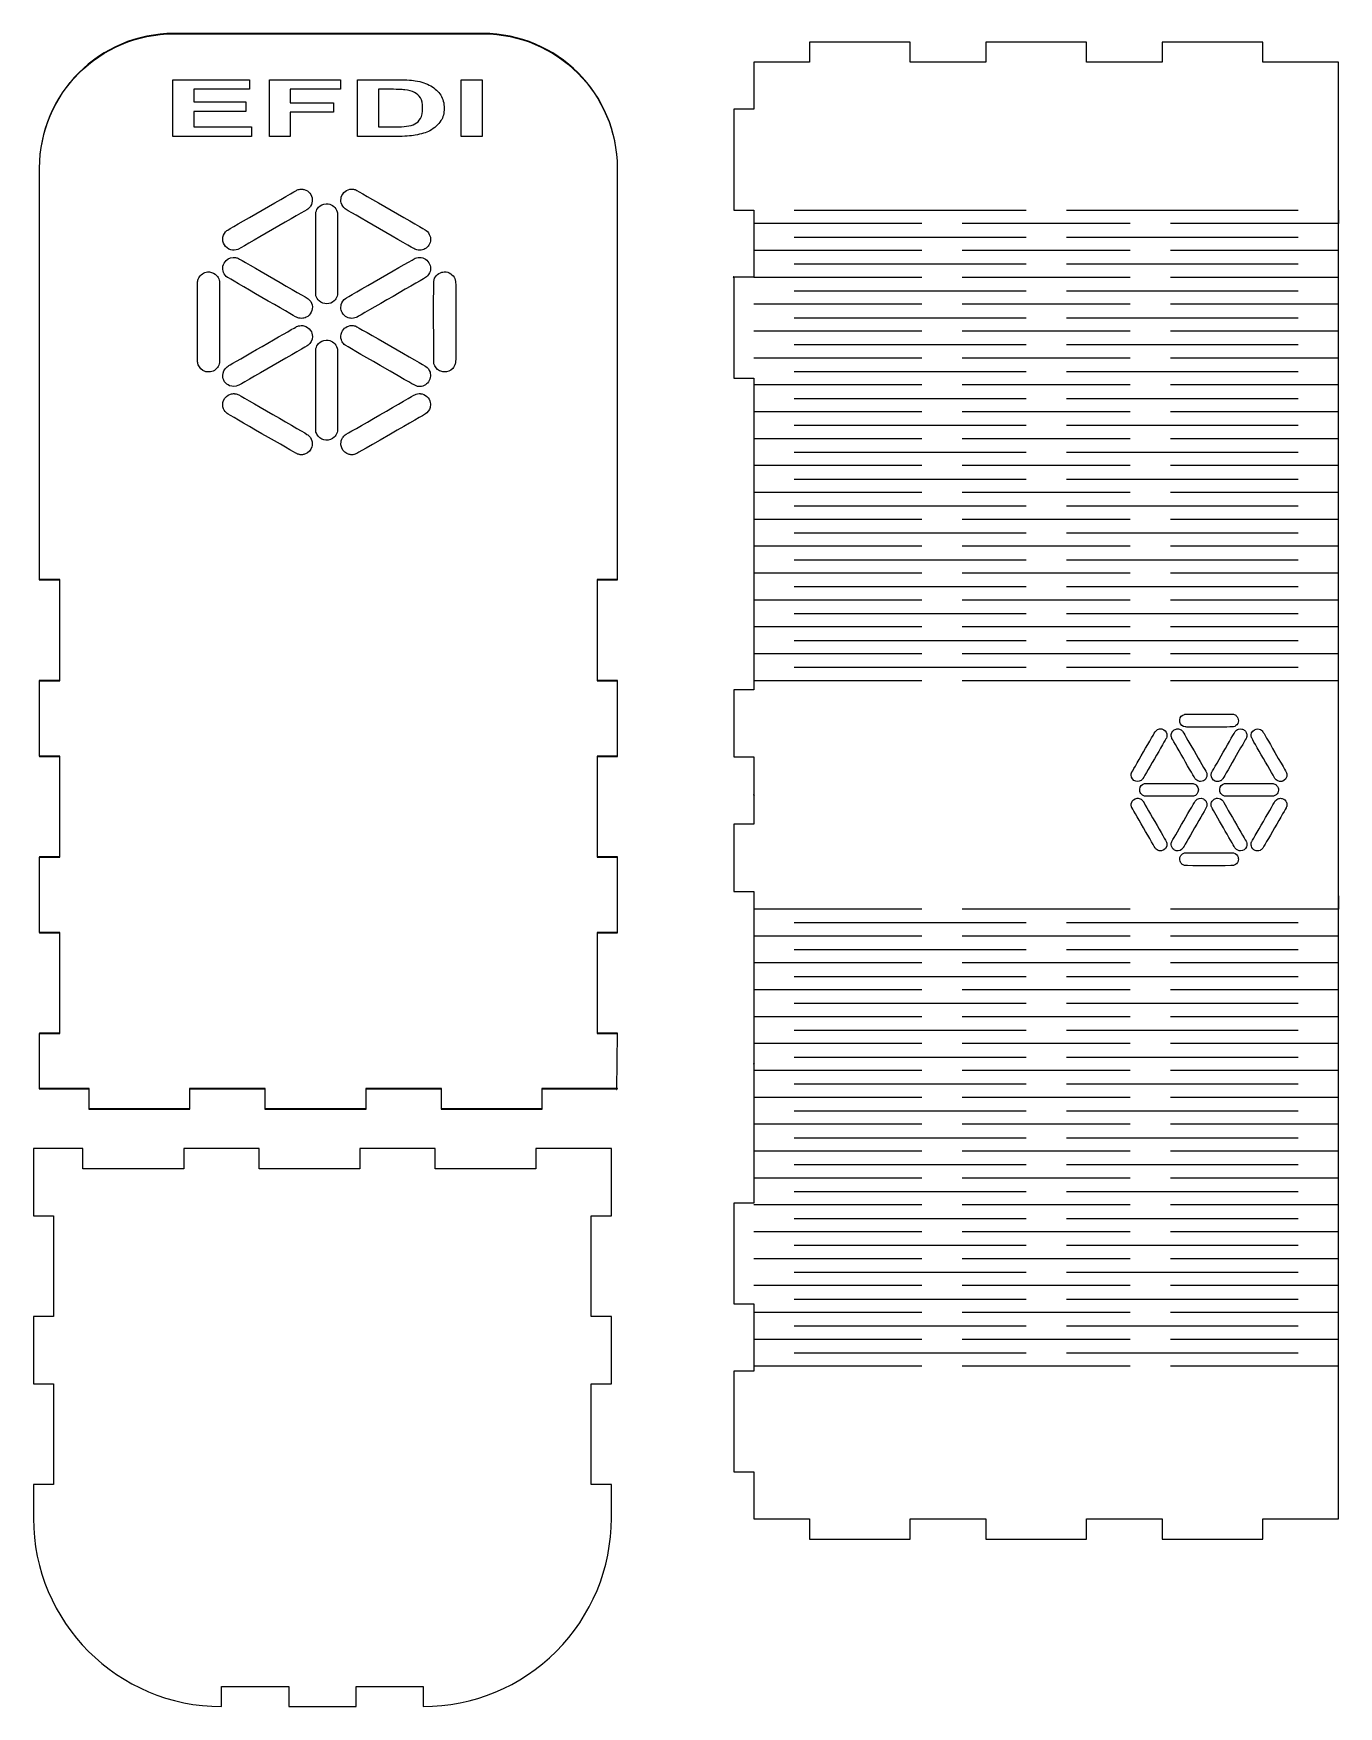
# Model space of a CAD drawing. Extents: x 10 to 204, y 42 to 291.
import ezdxf

# ---------------------------------------------------------------- set-up
doc = ezdxf.new("R2010")
doc.units = 0
doc.layers.add('Capa_1', color=7, linetype='CONTINUOUS')
doc.layers.add('Capa_2', color=7, linetype='CONTINUOUS')

msp = doc.modelspace()

# ---------------------------------------------------------------- linework, layer by layer
at = {"layer": 'Capa_1', "color": 1}
for points in [[(30.459131, 290.953965), (30.459131, 290.903835), (76.459426, 290.903835), (76.459426, 290.953965)], [(76.459416, 290.953449)], [(10.433997, 270.928827), (10.433997, 220.928787), (10.484127, 220.928787), (10.484127, 270.928827)], [(96.434436, 270.928827), (96.434436, 220.928787), (96.484536, 220.928787), (96.484536, 270.928827)], [(113.78337, 254.609454)], [(10.433997, 220.928787), (10.433997, 209.678827), (10.484127, 209.678827), (10.484127, 220.928787)], [(96.434436, 220.928787), (96.434436, 209.678827), (96.484536, 209.678827), (96.484536, 220.928787)], [(10.459319, 209.703627), (10.459319, 209.653527), (13.434331, 209.653527), (13.434331, 194.70353), (10.459319, 194.70353), (10.459319, 194.65343), (13.484457, 194.65343), (13.484457, 209.703667)], [(93.434096, 209.703627), (93.434096, 194.65339), (96.459236, 194.65339), (96.459236, 194.70349), (93.484226, 194.70349), (93.484226, 209.653487), (96.459236, 209.653487), (96.459236, 209.703587)], [(10.433997, 194.67871), (10.433997, 183.42875), (10.484127, 183.42875), (10.484127, 194.67871)], [(96.434436, 194.67871), (96.434436, 183.42875), (96.484536, 183.42875), (96.484536, 194.67871)], [(10.459319, 183.45355), (10.459319, 183.40395), (13.434331, 183.40395), (13.434331, 168.45396), (10.459319, 168.45396), (10.459319, 168.40386), (13.484457, 168.40386), (13.484457, 183.45358)], [(93.434096, 183.42875), (93.434096, 168.42863), (93.484196, 168.42863), (93.484196, 183.42875)], [(93.459416, 183.45355), (93.459416, 183.40395), (96.459236, 183.40395), (96.459236, 183.45355)], [(116.783371, 177.601154)], [(10.433997, 168.42863), (10.433997, 157.17816), (10.484127, 157.17816), (10.484127, 168.42863)], [(93.459416, 168.45395), (93.459416, 168.40385), (96.459236, 168.40385), (96.459236, 168.45395)], [(96.434436, 168.42863), (96.434436, 157.17816), (96.484536, 157.17816), (96.484536, 168.42863)], [(122.783373, 162.667319)], [(197.783268, 162.667319)], [(10.459319, 157.20296), (10.459319, 157.15286), (13.434331, 157.15286), (13.434331, 142.2039), (10.459319, 142.2039), (10.459319, 142.1538), (13.484457, 142.1538), (13.484457, 157.20301)], [(93.434096, 157.20296), (93.434096, 142.15375), (96.459236, 142.15375), (96.459236, 142.20385), (93.484226, 142.20385), (93.484226, 157.15281), (96.459236, 157.15281), (96.459236, 157.20291)], [(10.433997, 142.17855), (10.433997, 133.94908), (10.484127, 133.94908), (10.484127, 142.17855)], [(96.434436, 142.17907), (96.352836, 133.84263), (96.402436, 133.8421), (96.484636, 142.17854)], [(116.783371, 137.609603)], [(10.459319, 133.9744), (10.459319, 133.9243), (17.792721, 133.9243), (17.792721, 130.92448), (32.842964, 130.92448), (32.842964, 133.9243), (44.006624, 133.9243), (44.006624, 130.92448), (59.056866, 130.92448), (59.056866, 133.9243), (70.220526, 133.9243), (70.220526, 130.92448), (85.270256, 130.92448), (85.270256, 133.9243), (96.459236, 133.9243), (96.459236, 133.9744), (85.220646, 133.9744), (85.220646, 130.97407), (70.270656, 130.97407), (70.270656, 133.9744), (59.006746, 133.9744), (59.006746, 130.97407), (44.056752, 130.97407), (44.056752, 133.9744), (32.792839, 133.9744), (32.792839, 130.97407), (17.842847, 130.97407), (17.842847, 133.9744)]]:
    msp.add_lwpolyline(points, close=True, dxfattribs=at)
for points in [[(30.459131, 290.903839), (30.459131, 290.953449)], [(76.459426, 290.953449), (76.459426, 290.903839)], [(140.033338, 289.658764), (125.03336, 289.658764)], [(125.03336, 289.658764), (125.03336, 286.658766)], [(166.283308, 289.658764), (151.283327, 289.658764), (151.283327, 286.658766), (140.033338, 286.658766), (140.033338, 289.658764)], [(166.283308, 286.658766), (166.283308, 289.658764)], [(192.533275, 289.658764), (177.533295, 289.658764)], [(177.533295, 289.658764), (177.533295, 286.658766)], [(192.533275, 286.658766), (192.533275, 289.658764)], [(125.03336, 286.658766), (116.783371, 286.658766)], [(116.783371, 286.658766), (116.783371, 279.667172)], [(177.533295, 286.658766), (166.283308, 286.658766)], [(203.783259, 286.658766), (192.533275, 286.658766)], [(203.783259, 69.972322), (203.783259, 286.658766)], [(116.783371, 279.667172), (113.78337, 279.667172), (113.78337, 264.667191)], [(10.434514, 270.928827), (10.484124, 270.928827)], [(96.434436, 270.928827), (96.484036, 270.928827)], [(113.78337, 264.667191), (116.783371, 264.667191)], [(116.783371, 264.667191), (116.783371, 254.6756)], [(122.783373, 264.667191), (157.283318, 264.667191)], [(163.283312, 264.667191), (197.783268, 264.667191)], [(203.783259, 264.667191), (203.783259, 262.667194), (178.783293, 262.667194)], [(141.783342, 262.667194), (116.783371, 262.667194)], [(172.7833, 262.667194), (147.783331, 262.667194)], [(122.783373, 260.667196), (157.283318, 260.667196)], [(163.283312, 260.667196), (197.783268, 260.667196)], [(141.783342, 258.667199), (116.783371, 258.667199)], [(122.783373, 256.667201), (157.283318, 256.667201)], [(172.7833, 258.667199), (147.783331, 258.667199)], [(163.283312, 256.667201), (197.783268, 256.667201)], [(203.783259, 258.667199), (178.783293, 258.667199)], [(113.78337, 254.6756), (113.78337, 239.675619)], [(116.783371, 254.6756), (113.78337, 254.6756)], [(141.783342, 254.667204), (116.783371, 254.667204)], [(172.7833, 254.667204), (147.783331, 254.667204)], [(203.783259, 254.667204), (178.783293, 254.667204)], [(122.783373, 252.667206), (157.283318, 252.667206)], [(163.283312, 252.667206), (197.783268, 252.667206)], [(141.783342, 250.667209), (116.783371, 250.667209)], [(172.7833, 250.667209), (147.783331, 250.667209)], [(203.783259, 250.667209), (178.783293, 250.667209)], [(141.783342, 246.667214), (116.783371, 246.667214)], [(122.783373, 248.667211), (157.283318, 248.667211)], [(172.7833, 246.667214), (147.783331, 246.667214)], [(163.283312, 248.667211), (197.783268, 248.667211)], [(203.783259, 246.667214), (178.783293, 246.667214)], [(122.783373, 244.667216), (157.283318, 244.667216)], [(163.283312, 244.667216), (197.783268, 244.667216)], [(141.783342, 242.667219), (116.783371, 242.667219)], [(172.7833, 242.667219), (147.783331, 242.667219)], [(203.783259, 242.667219), (178.783293, 242.667219)], [(113.78337, 239.675619), (116.783371, 239.675619)], [(116.783371, 239.675619), (116.783371, 193.315527)], [(122.783373, 240.667221), (157.283318, 240.667221)], [(163.283312, 240.667221), (197.783268, 240.667221)], [(141.783342, 238.667224), (116.783371, 238.667224)], [(122.783373, 236.667226), (157.283318, 236.667226)], [(172.7833, 238.667224), (147.783331, 238.667224)], [(163.283312, 236.667226), (197.783268, 236.667226)], [(203.783259, 238.667224), (178.783293, 238.667224)], [(141.783342, 234.667229), (116.783371, 234.667229)], [(172.7833, 234.667229), (147.783331, 234.667229)], [(203.783259, 234.667229), (178.783293, 234.667229)], [(122.783373, 232.667232), (157.283318, 232.667232)], [(163.283312, 232.667232), (197.783268, 232.667232)], [(141.783342, 230.667234), (116.783371, 230.667234)], [(172.7833, 230.667234), (147.783331, 230.667234)], [(203.783259, 230.667234), (178.783293, 230.667234)], [(141.783342, 226.667238), (116.783371, 226.667238)], [(122.783373, 228.667236), (157.283318, 228.667236)], [(172.7833, 226.667238), (147.783331, 226.667238)], [(163.283312, 228.667236), (197.783268, 228.667236)], [(203.783259, 226.667238), (178.783293, 226.667238)], [(122.783373, 224.667242), (157.283318, 224.667242)], [(163.283312, 224.667242), (197.783268, 224.667242)], [(141.783342, 222.667243), (116.783371, 222.667243)], [(172.7833, 222.667243), (147.783331, 222.667243)], [(203.783259, 222.667243), (178.783293, 222.667243)], [(122.783373, 220.667247), (157.283318, 220.667247)], [(163.283312, 220.667247), (197.783268, 220.667247)], [(141.783342, 218.667248), (116.783371, 218.667248)], [(122.783373, 216.667252), (157.283318, 216.667252)], [(172.7833, 218.667248), (147.783331, 218.667248)], [(163.283312, 216.667252), (197.783268, 216.667252)], [(203.783259, 218.667248), (178.783293, 218.667248)], [(141.783342, 214.667253), (116.783371, 214.667253)], [(172.7833, 214.667253), (147.783331, 214.667253)], [(203.783259, 214.667253), (178.783293, 214.667253)], [(122.783373, 212.667257), (157.283318, 212.667257)], [(163.283312, 212.667257), (197.783268, 212.667257)], [(141.783342, 210.667258), (116.783371, 210.667258)], [(172.7833, 210.667258), (147.783331, 210.667258)], [(203.783259, 210.667258), (178.783293, 210.667258)], [(141.783342, 206.667263), (116.783371, 206.667263)], [(122.783373, 208.667262), (157.283318, 208.667262)], [(172.7833, 206.667263), (147.783331, 206.667263)], [(163.283312, 208.667262), (197.783268, 208.667262)], [(203.783259, 206.667263), (178.783293, 206.667263)], [(122.783373, 204.667267), (157.283318, 204.667267)], [(163.283312, 204.667267), (197.783268, 204.667267)], [(141.783342, 202.667268), (116.783371, 202.667268)], [(172.7833, 202.667268), (147.783331, 202.667268)], [(203.783259, 202.667268), (178.783293, 202.667268)], [(122.783373, 200.667272), (157.283318, 200.667272)], [(163.283312, 200.667272), (197.783268, 200.667272)], [(141.783342, 198.667274), (116.783371, 198.667274)], [(122.783373, 196.667277), (157.283318, 196.667277)], [(172.7833, 198.667274), (147.783331, 198.667274)], [(163.283312, 196.667277), (197.783268, 196.667277)], [(203.783259, 198.667274), (178.783293, 198.667274)], [(141.783342, 194.667279), (116.783371, 194.667279)], [(172.7833, 194.667279), (147.783331, 194.667279)], [(203.783259, 194.667279), (178.783293, 194.667279)], [(116.783371, 193.315527), (113.78337, 193.315527)], [(113.78337, 193.315527), (113.78337, 183.315538)], [(113.78337, 183.315538), (116.783371, 183.315538)], [(116.783371, 183.315538), (116.783371, 173.31555)], [(113.78337, 173.31555), (113.78337, 163.315564)], [(116.783371, 173.31555), (113.78337, 173.31555)], [(113.78337, 163.315564), (116.783371, 163.315564), (116.783371, 116.955471)], [(116.783371, 162.667319), (116.783371, 152.675729)], [(203.783259, 162.667319), (203.783259, 160.667323)], [(141.783342, 160.667323), (116.783371, 160.667323)], [(172.7833, 160.667323), (147.783331, 160.667323)], [(203.783259, 160.667323), (178.783293, 160.667323)], [(122.783373, 158.667325), (157.283318, 158.667325)], [(163.283312, 158.667325), (197.783268, 158.667325)], [(141.783342, 156.667328), (116.783371, 156.667328)], [(122.783373, 154.66733), (157.283318, 154.66733)], [(172.7833, 156.667328), (147.783331, 156.667328)], [(163.283312, 154.66733), (197.783268, 154.66733)], [(203.783259, 156.667328), (178.783293, 156.667328)], [(141.783342, 152.667334), (116.783371, 152.667334)], [(172.7833, 152.667334), (147.783331, 152.667334)], [(203.783259, 152.667334), (178.783293, 152.667334)], [(122.783373, 150.667335), (157.283318, 150.667335)], [(163.283312, 150.667335), (197.783268, 150.667335)], [(141.783342, 148.667339), (116.783371, 148.667339)], [(172.7833, 148.667339), (147.783331, 148.667339)], [(203.783259, 148.667339), (178.783293, 148.667339)], [(141.783342, 144.667341), (116.783371, 144.667341)], [(122.783373, 146.66734), (157.283318, 146.66734)], [(172.7833, 144.667341), (147.783331, 144.667341)], [(163.283312, 146.66734), (197.783268, 146.66734)], [(203.783259, 144.667341), (178.783293, 144.667341)], [(122.783373, 142.667345), (157.283318, 142.667345)], [(163.283312, 142.667345), (197.783268, 142.667345)], [(141.783342, 140.667346), (116.783371, 140.667346)], [(172.7833, 140.667346), (147.783331, 140.667346)], [(203.783259, 140.667346), (178.783293, 140.667346)], [(122.783373, 138.66735), (157.283318, 138.66735)], [(163.283312, 138.66735), (197.783268, 138.66735)], [(141.783342, 136.667351), (116.783371, 136.667351)], [(122.783373, 134.667355), (157.283318, 134.667355)], [(172.7833, 136.667351), (147.783331, 136.667351)], [(163.283312, 134.667355), (197.783268, 134.667355)], [(203.783259, 136.667351), (178.783293, 136.667351)], [(141.783342, 132.667356), (116.783371, 132.667356)], [(172.7833, 132.667356), (147.783331, 132.667356)], [(203.783259, 132.667356), (178.783293, 132.667356)], [(122.783373, 130.66736), (157.283318, 130.66736)], [(163.283312, 130.66736), (197.783268, 130.66736)], [(141.783342, 128.667362), (116.783371, 128.667362)], [(172.7833, 128.667362), (147.783331, 128.667362)], [(203.783259, 128.667362), (178.783293, 128.667362)], [(9.565527, 125.04755), (9.565527, 115.05595), (12.565527, 115.05595), (12.565527, 100.05596), (9.565527, 100.05596), (9.565527, 90.06434), (12.565527, 90.06434), (12.565527, 75.06434), (9.565527, 75.06434), (9.565527, 70.04755)], [(95.565521, 70.04755), (95.565521, 75.06434), (92.565521, 75.06434), (92.565521, 90.06434), (95.565521, 90.06434), (95.565521, 100.05596), (92.565521, 100.05596), (92.565521, 115.05595), (95.565521, 115.05595), (95.565521, 125.04755), (84.351777, 125.04755), (84.351777, 122.04755), (69.351777, 122.04755), (69.351777, 125.04755), (58.138027, 125.04755), (58.138027, 122.04755), (43.138027, 122.04755), (43.138027, 125.04755), (31.924287, 125.04755), (31.924287, 122.04755), (16.924287, 122.04755), (16.924287, 125.04755), (9.565527, 125.04755)], [(141.783342, 124.667367), (116.783371, 124.667367)], [(122.783373, 126.667365), (157.283318, 126.667365)], [(172.7833, 124.667367), (147.783331, 124.667367)], [(163.283312, 126.667365), (197.783268, 126.667365)], [(203.783259, 124.667367), (178.783293, 124.667367)], [(122.783373, 122.66737), (157.283318, 122.66737)], [(163.283312, 122.66737), (197.783268, 122.66737)], [(141.783342, 120.667372), (116.783371, 120.667372)], [(172.7833, 120.667372), (147.783331, 120.667372)], [(203.783259, 120.667372), (178.783293, 120.667372)], [(122.783373, 118.667376), (157.283318, 118.667376)], [(163.283312, 118.667376), (197.783268, 118.667376)], [(116.783371, 116.955471), (113.78337, 116.955471)], [(113.78337, 116.955471), (113.78337, 101.955488)], [(141.783342, 116.667377), (116.783371, 116.667377)], [(122.783373, 114.667381), (157.283318, 114.667381)], [(172.7833, 116.667377), (147.783331, 116.667377)], [(163.283312, 114.667381), (197.783268, 114.667381)], [(203.783259, 116.667377), (178.783293, 116.667377)], [(141.783342, 112.667382), (116.783371, 112.667382)], [(172.7833, 112.667382), (147.783331, 112.667382)], [(203.783259, 112.667382), (178.783293, 112.667382)], [(122.783373, 110.667386), (157.283318, 110.667386)], [(163.283312, 110.667386), (197.783268, 110.667386)], [(141.783342, 108.667387), (116.783371, 108.667387)], [(172.7833, 108.667387), (147.783331, 108.667387)], [(203.783259, 108.667387), (178.783293, 108.667387)], [(141.783342, 104.667392), (116.783371, 104.667392)], [(122.783373, 106.667391), (157.283318, 106.667391)], [(172.7833, 104.667392), (147.783331, 104.667392)], [(163.283312, 106.667391), (197.783268, 106.667391)], [(203.783259, 104.667392), (178.783293, 104.667392)], [(122.783373, 102.667396), (157.283318, 102.667396)], [(163.283312, 102.667396), (197.783268, 102.667396)], [(113.78337, 101.955488), (116.783371, 101.955488), (116.783371, 91.963897)], [(141.783342, 100.667397), (116.783371, 100.667397)], [(172.7833, 100.667397), (147.783331, 100.667397)], [(203.783259, 100.667397), (178.783293, 100.667397)], [(122.783373, 98.667401), (157.283318, 98.667401)], [(163.283312, 98.667401), (197.783268, 98.667401)], [(141.783342, 96.667402), (116.783371, 96.667402)], [(122.783373, 94.667406), (157.283318, 94.667406)], [(172.7833, 96.667402), (147.783331, 96.667402)], [(163.283312, 94.667406), (197.783268, 94.667406)], [(203.783259, 96.667402), (178.783293, 96.667402)], [(141.783342, 92.667407), (116.783371, 92.667407)], [(172.7833, 92.667407), (147.783331, 92.667407)], [(203.783259, 92.667407), (178.783293, 92.667407)], [(116.783371, 91.963897), (113.78337, 91.963897)], [(113.78337, 91.963897), (113.78337, 76.963917), (116.783371, 76.963917)], [(116.783371, 76.963917), (116.783371, 69.972322)], [(116.783371, 69.972322), (125.03336, 69.972322)], [(125.03336, 69.972322), (125.03336, 66.972326), (140.033338, 66.972326)], [(140.033338, 69.972322), (151.283327, 69.972322), (151.283327, 66.972326)], [(140.033338, 66.972326), (140.033338, 69.972322)], [(166.283308, 66.972326), (166.283308, 69.972322)], [(166.283308, 69.972322), (177.533295, 69.972322), (177.533295, 66.972326)], [(192.533275, 69.972322), (203.783259, 69.972322)], [(192.533275, 66.972326), (192.533275, 69.972322)], [(151.283327, 66.972326), (166.283308, 66.972326)], [(177.533295, 66.972326), (192.533275, 66.972326)], [(37.565517, 42.04754), (37.565517, 45.04755), (47.565517, 45.04755), (47.565517, 42.04754), (57.565517, 42.04754), (57.565517, 45.04755), (67.565517, 45.04755), (67.565517, 42.04754)]]:
    msp.add_lwpolyline(points, dxfattribs=at)
for points in [[(30.459131, 290.953449), (19.399927, 290.953448), (10.434514, 281.988037), (10.434514, 270.928827)], [(10.484124, 270.928827), (10.484124, 281.961017), (19.426949, 290.903838), (30.459131, 290.903839)], [(96.484036, 270.928827), (96.484036, 281.988037), (87.518616, 290.953448), (76.459416, 290.953449)], [(76.459426, 290.903839), (87.491606, 290.903838), (96.434436, 281.961017), (96.434436, 270.928827)], [(113.726086, 254.708673), (113.714271, 254.688207), (113.714271, 254.662993), (113.726086, 254.642527)], [(113.78337, 254.741746), (113.759739, 254.741746), (113.737902, 254.729138), (113.726086, 254.708673)], [(113.726086, 254.642527), (113.737902, 254.622062), (113.759739, 254.609454), (113.78337, 254.609454)], [(113.840654, 254.708673), (113.828838, 254.729138), (113.807002, 254.741746), (113.78337, 254.741746)], [(113.78337, 254.609454), (113.807002, 254.609454), (113.828838, 254.622062), (113.840654, 254.642527)], [(113.840654, 254.642527), (113.85247, 254.662993), (113.85247, 254.688207), (113.840654, 254.708673)], [(116.726087, 177.700373), (116.714271, 177.679907), (116.714271, 177.654692), (116.726087, 177.634227)], [(116.783371, 177.733445), (116.759739, 177.733445), (116.737903, 177.720838), (116.726087, 177.700373)], [(116.726087, 177.634227), (116.737903, 177.613761), (116.759739, 177.601154), (116.783371, 177.601154)], [(116.840655, 177.700373), (116.828839, 177.720838), (116.807003, 177.733445), (116.783371, 177.733445)], [(116.783371, 177.601154), (116.807003, 177.601154), (116.828839, 177.613761), (116.840655, 177.634227)], [(116.840655, 177.634227), (116.852471, 177.654692), (116.852471, 177.679907), (116.840655, 177.700373)], [(116.726087, 137.708821), (116.714271, 137.688356), (116.714271, 137.663141), (116.726087, 137.642676)], [(116.783371, 137.741894), (116.759739, 137.741894), (116.737903, 137.729287), (116.726087, 137.708821)], [(116.726087, 137.642676), (116.737903, 137.62221), (116.759739, 137.609603), (116.783371, 137.609603)], [(116.840655, 137.708821), (116.828839, 137.729287), (116.807003, 137.741894), (116.783371, 137.741894)], [(116.783371, 137.609603), (116.807003, 137.609603), (116.828839, 137.62221), (116.840655, 137.642676)], [(116.840655, 137.642676), (116.852471, 137.663141), (116.852471, 137.688356), (116.840655, 137.708821)], [(9.565527, 70.04755), (9.565522, 54.583577), (22.101544, 42.047546), (37.565517, 42.04754)], [(87.364513, 50.248552), (92.615533, 55.499573), (95.565524, 62.621486), (95.565521, 70.04755)], [(67.565517, 42.04754), (74.991581, 42.047539), (82.113493, 44.997531), (87.364513, 50.248552)]]:
    msp.add_open_spline(points, degree=3, dxfattribs=at)
at = {"layer": 'Capa_2', "color": 7}
for points in [[(30.329201, 275.63779), (30.329201, 284.078878), (41.737441, 284.078878), (41.737441, 282.650917), (33.435781, 282.650917), (33.435781, 280.779603), (41.160211, 280.779603), (41.160211, 279.357395), (33.435781, 279.357395), (33.435781, 277.059998), (42.031311, 277.059998), (42.031311, 275.63779)], [(44.686591, 275.63779), (44.686591, 284.078878), (55.234231, 284.078878), (55.234231, 282.650917), (47.793161, 282.650917), (47.793161, 280.652924), (54.216201, 280.652924), (54.216201, 279.224963), (47.793161, 279.224963), (47.793161, 275.63779)], [(73.222931, 275.63779), (73.222931, 284.078878), (76.329501, 284.078878), (76.329501, 275.63779)], [(49.657421, 267.785084)], [(39.645981, 257.614132)], [(35.785791, 255.475839)], [(172.91808, 176.34576)], [(178.88788, 170.4696)], [(180.14293, 168.2039)]]:
    msp.add_lwpolyline(points, close=True, dxfattribs=at)
for points in [[(57.784551, 284.078878), (63.462431, 284.078878)], [(63.630361, 275.63779), (57.784551, 275.63779), (57.784551, 284.078878)], [(60.891111, 282.650917), (60.891111, 277.059998), (63.210551, 277.059998)], [(62.286981, 282.650905), (60.891111, 282.650917)], [(57.164941, 267.790778), (57.165881, 267.790158)], [(53.412981, 265.611955), (53.412761, 265.611275)], [(54.772241, 264.422832), (54.816341, 264.270347), (54.816341, 258.16178), (54.816341, 252.053196), (54.760341, 251.886741)], [(51.610571, 251.939831), (51.566471, 252.092315), (51.566471, 258.171527)], [(67.248611, 257.622546), (67.248961, 257.622581)], [(70.976421, 255.469075), (70.977541, 255.469125)], [(49.784681, 247.472221), (49.784681, 247.473066)], [(57.297071, 247.469497), (57.296931, 247.469666)], [(53.412871, 245.32787), (53.412761, 245.327344)], [(54.772241, 244.138884), (54.816341, 243.986399), (54.816341, 237.877815), (54.816341, 231.769231), (54.760341, 231.602776)], [(39.505931, 237.364987), (39.505811, 237.365211)], [(51.611361, 231.653104), (51.566361, 231.808315), (51.566361, 237.887527)], [(67.151201, 237.366029), (67.151061, 237.365228)], [(180.14691, 188.859), (180.14688, 188.85949)], [(178.88293, 186.6708), (178.88291, 186.67102)], [(190.77238, 186.61362), (190.77285, 186.61356)], [(172.91475, 180.75256), (172.9151, 180.75281)], [(174.89154, 179.34788), (174.98104, 179.37378), (178.56643, 179.37378), (182.15183, 179.37378), (182.24953, 179.34088)], [(184.84221, 180.82979), (184.84211, 180.82973)], [(186.79709, 179.34788), (186.88659, 179.37378), (190.47199, 179.37378), (194.05739, 179.37378), (194.15509, 179.34088)], [(174.1936, 178.55003), (174.19399, 178.54994)], [(182.21837, 177.49214), (182.12887, 177.46624), (178.56071, 177.46624)], [(186.09923, 178.54999), (186.09953, 178.54994)], [(194.12555, 177.4926), (194.03445, 177.4662), (190.46629, 177.4662)], [(184.84061, 176.42046), (184.84011, 176.42046)], [(190.77299, 170.38741), (190.77286, 170.38733)]]:
    msp.add_lwpolyline(points, dxfattribs=at)
for points in [[(63.462431, 284.078878), (64.742844, 284.078878), (65.718894, 284.025137), (66.390581, 283.917656)], [(66.390581, 283.917656), (67.293168, 283.771789), (68.066311, 283.512684), (68.710011, 283.140341)], [(64.837301, 282.570305), (64.403501, 282.624038), (63.553394, 282.650905), (62.286981, 282.650905)], [(66.275141, 282.173005), (65.897308, 282.368772), (65.418028, 282.501206), (64.837301, 282.570305)], [(67.156731, 281.355382), (66.946824, 281.704697), (66.652961, 281.977238), (66.275141, 282.173005)], [(67.471581, 279.852573), (67.471581, 280.505132), (67.366631, 281.006068), (67.156731, 281.355382)], [(68.710011, 283.140341), (69.353718, 282.767997), (69.843494, 282.311203), (70.179341, 281.769958)], [(70.179341, 281.769958), (70.515188, 281.232554), (70.683111, 280.568476), (70.683111, 279.777725)], [(67.156731, 278.303693), (67.366631, 278.683716), (67.471581, 279.200009), (67.471581, 279.852573)], [(70.683111, 279.777725), (70.683111, 279.08294), (70.525681, 278.484118), (70.210821, 277.981258)], [(63.210551, 277.059998), (64.078144, 277.059998), (64.704354, 277.086865), (65.089181, 277.140598)], [(65.089181, 277.140598), (65.592948, 277.209689), (66.009258, 277.326765), (66.338111, 277.491826)], [(66.338111, 277.491826), (66.673951, 277.656885), (66.946824, 277.927507), (67.156731, 278.303693)], [(68.563081, 276.489966), (68.024334, 276.202069), (67.296671, 275.977508), (66.380091, 275.816285)], [(70.210821, 277.981258), (69.826001, 277.367085), (69.276754, 276.869987), (68.563081, 276.489966)], [(66.380091, 275.816285), (65.694404, 275.697288), (64.777828, 275.63779), (63.630361, 275.63779)], [(38.360451, 261.622646), (38.537691, 261.755878), (48.655121, 267.59965), (48.832141, 267.670934)], [(48.832141, 267.670934), (48.911141, 267.702794), (49.034611, 267.742834), (49.106241, 267.760044)], [(49.106241, 267.760044), (49.252591, 267.795144), (49.582811, 267.809964), (49.657421, 267.785084)], [(49.657421, 267.785058), (49.684321, 267.776558), (49.776851, 267.750128), (49.862991, 267.727468)], [(49.862991, 267.727468), (50.536271, 267.550416), (51.029321, 266.94443), (51.062511, 266.253189)], [(55.362201, 265.759034), (55.307901, 265.966277), (55.312301, 266.373164), (55.370201, 266.580015)], [(55.370201, 266.580015), (55.573271, 267.292297), (56.190091, 267.768474), (56.949571, 267.799278)], [(56.949571, 267.799278), (57.057241, 267.804378), (57.154171, 267.799534), (57.164941, 267.790778)], [(57.165881, 267.790158), (57.176081, 267.779938), (57.240381, 267.762388), (57.307631, 267.749098)], [(57.307631, 267.749098), (57.374731, 267.735468), (57.489311, 267.701048), (57.562171, 267.671238)], [(57.562171, 267.671238), (57.722491, 267.605988), (67.871491, 261.744613), (68.017861, 261.632797)], [(50.381831, 264.81503), (50.172101, 264.673279), (40.080791, 258.857448), (39.965921, 258.812128)], [(50.818771, 265.281735), (50.717571, 265.119368), (50.520191, 264.908531), (50.381831, 264.81503)], [(51.062511, 266.253189), (51.080011, 265.888095), (51.001311, 265.574812), (50.818771, 265.281735)], [(51.566471, 258.171527), (51.566471, 263.917198), (51.568471, 264.257587), (51.601071, 264.37564)], [(51.601071, 264.37564), (51.686271, 264.683829), (51.796011, 264.882587), (52.003851, 265.104737)], [(52.003851, 265.104737), (52.303441, 265.424972), (52.668241, 265.592518), (53.123091, 265.618755)], [(53.123091, 265.618755), (53.214591, 265.623855), (53.345071, 265.620455), (53.412981, 265.611955)], [(53.412761, 265.611275), (54.063351, 265.520805), (54.586591, 265.063387), (54.772241, 264.422832)], [(55.943601, 264.865611), (55.678941, 265.065919), (55.453011, 265.41309), (55.362201, 265.759034)], [(66.313221, 258.860205), (66.012541, 259.011327), (56.073171, 264.767543), (55.943601, 264.865611)], [(37.770311, 260.667871), (37.846511, 261.037292), (38.075911, 261.408605), (38.360451, 261.622646)], [(68.017861, 261.632797), (68.270761, 261.439559), (68.466211, 261.159754), (68.575221, 260.834868)], [(38.928991, 258.759138), (38.099301, 258.994186), (37.596281, 259.822833), (37.770311, 260.667871)], [(68.582721, 259.855917), (68.398881, 259.296205), (68.004881, 258.917072), (67.438131, 258.754569)], [(68.575221, 260.834868), (68.635021, 260.656521), (68.637621, 260.635974), (68.637621, 260.335604)], [(68.637621, 260.335604), (68.637501, 260.045713), (68.634621, 260.009935), (68.582721, 259.855917)], [(37.771081, 256.342359), (37.837881, 256.665643), (37.997221, 256.947578), (38.247901, 257.185641)], [(38.247901, 257.185641), (38.626821, 257.545488), (39.146511, 257.704754), (39.645981, 257.614132)], [(39.965921, 258.812128), (39.654431, 258.689289), (39.248991, 258.668503), (38.928991, 258.759138)], [(39.645981, 257.614081), (39.814301, 257.583581), (39.962821, 257.536391), (40.087361, 257.474033)], [(40.087361, 257.474033), (40.361031, 257.337053), (50.335621, 251.571857), (50.453381, 251.482649)], [(56.000591, 251.533163), (56.153591, 251.637773), (66.257321, 257.458629), (66.371251, 257.507885)], [(67.014121, 258.711639), (66.706781, 258.711639), (66.537281, 258.747589), (66.313221, 258.860205)], [(66.371251, 257.507885), (66.611781, 257.611813), (66.995141, 257.662073), (67.248611, 257.622546)], [(67.438131, 258.754569), (67.315801, 258.719469), (67.237781, 258.711639), (67.014121, 258.711639)], [(67.248961, 257.622581), (67.902601, 257.521038), (68.430191, 257.04883), (68.604381, 256.409519)], [(68.604381, 256.409519), (68.658081, 256.212772), (68.652781, 255.764211), (68.594181, 255.562046)], [(33.991751, 242.030245), (33.968951, 242.043875), (33.969451, 253.985566), (33.992231, 254.044208)], [(33.992231, 254.044208), (34.002431, 254.068908), (34.024931, 254.15887), (34.043531, 254.243886)], [(34.043531, 254.243886), (34.086831, 254.441963), (34.235341, 254.737051), (34.371861, 254.896401)], [(34.371861, 254.896401), (34.563801, 255.120426), (34.830041, 255.303987), (35.090731, 255.392019)], [(35.090731, 255.392019), (35.304371, 255.464089), (35.596861, 255.499525), (35.785791, 255.475839)], [(35.785851, 255.475925), (36.206721, 255.423445), (36.542311, 255.256415), (36.816971, 254.962827)], [(36.816971, 254.962827), (37.024811, 254.740676), (37.134601, 254.541918), (37.219751, 254.233712)], [(37.219751, 254.233712), (37.252251, 254.115643), (37.254351, 253.77527), (37.254351, 248.029599)], [(38.435031, 254.660036), (37.905081, 255.015999), (37.637341, 255.694393), (37.771081, 256.342359)], [(48.734551, 248.726256), (48.527971, 248.830184), (38.592331, 254.554371), (38.435031, 254.660036)], [(68.047341, 254.729156), (67.941871, 254.646866), (58.347681, 249.097431), (57.733261, 248.763311)], [(68.594181, 255.562046), (68.499981, 255.234655), (68.294751, 254.922173), (68.047341, 254.729156)], [(69.122781, 247.931922), (69.119781, 251.969748), (69.123621, 253.963395), (69.136381, 254.067561)], [(69.136381, 254.067561), (69.221781, 254.718458), (69.709901, 255.264864), (70.352201, 255.428525)], [(70.352201, 255.428525), (70.533121, 255.474695), (70.807201, 255.492415), (70.976421, 255.469075)], [(70.977541, 255.469125), (71.629201, 255.379335), (72.197891, 254.876854), (72.339681, 254.265672)], [(72.339681, 254.265672), (72.357181, 254.190362), (72.379681, 254.113358), (72.389781, 254.094617)], [(72.389781, 254.094617), (72.413281, 254.050827), (72.414481, 242.031586), (72.390781, 241.984614)], [(50.453381, 251.482649), (51.047651, 251.032436), (51.246511, 250.148554), (50.906311, 249.469563)], [(52.081541, 251.160029), (51.883921, 251.336026), (51.694861, 251.649071), (51.610571, 251.939831)], [(54.760341, 251.886741), (54.658291, 251.584174), (54.528971, 251.374938), (54.322641, 251.178599)], [(55.369481, 250.639655), (55.473241, 250.998257), (55.711501, 251.335666), (56.000591, 251.533163)], [(50.906311, 249.469563), (50.739341, 249.136312), (50.502251, 248.903394), (50.149541, 248.726086)], [(54.322641, 251.178599), (53.701861, 250.587964), (52.732981, 250.579957), (52.081541, 251.160029)], [(55.502731, 249.43949), (55.355181, 249.725565), (55.325061, 249.853277), (55.325181, 250.193275)], [(55.325181, 250.193275), (55.325251, 250.43967), (55.332181, 250.511533), (55.369481, 250.639655)], [(56.225711, 248.735028), (55.893631, 248.896032), (55.671231, 249.112832), (55.502731, 249.43949)], [(37.254351, 248.029599), (37.254351, 242.183851), (37.253351, 241.945498), (37.218251, 241.82317)], [(38.820561, 241.640831), (40.708991, 242.733439), (48.636571, 247.292745), (48.727431, 247.338474)], [(48.727431, 247.338474), (48.953631, 247.452284), (49.093531, 247.484655), (49.393101, 247.492321)], [(49.442051, 248.572068), (49.135201, 248.572068), (48.968681, 248.608358), (48.734551, 248.726256)], [(49.393101, 247.492321), (49.579611, 247.497421), (49.704751, 247.490621), (49.784681, 247.472221)], [(50.149541, 248.726086), (49.915221, 248.608357), (49.748791, 248.572068), (49.442051, 248.572068)], [(49.784681, 247.473066), (50.212631, 247.374586), (50.578851, 247.12276), (50.810811, 246.767429)], [(50.810811, 246.767429), (50.987231, 246.497182), (51.069871, 246.20925), (51.069171, 245.867327)], [(55.392401, 245.366832), (55.275361, 245.714276), (55.292221, 246.150586), (55.436401, 246.496922)], [(55.436401, 246.496922), (55.692991, 247.113897), (56.281661, 247.504206), (56.948271, 247.499317)], [(56.959901, 248.571129), (56.639951, 248.569429), (56.506241, 248.599069), (56.225711, 248.735028)], [(56.948271, 247.499317), (57.068041, 247.498448), (57.224991, 247.485687), (57.297071, 247.469497)], [(57.400431, 248.625479), (57.248971, 248.580159), (57.187211, 248.572489), (56.959901, 248.571129)], [(57.296931, 247.469666), (57.369031, 247.454336), (57.487951, 247.416846), (57.561251, 247.386696)], [(57.733261, 248.763311), (57.647061, 248.716461), (57.497341, 248.654442), (57.400431, 248.625479)], [(57.561251, 247.386696), (57.686471, 247.335246), (67.774241, 241.534456), (67.963591, 241.404989)], [(69.164881, 241.823355), (69.129781, 241.945854), (69.128281, 242.170679), (69.122781, 247.931922)], [(50.440571, 244.574513), (50.297121, 244.464792), (40.193371, 238.642181), (40.005071, 238.560742)], [(51.069171, 245.867327), (51.068171, 245.34646), (50.842131, 244.881731), (50.440571, 244.574513)], [(51.566361, 237.887527), (51.566361, 243.633197), (51.568361, 243.973587), (51.600961, 244.091639)], [(51.600961, 244.091639), (51.686161, 244.399846), (51.795901, 244.598587), (52.003741, 244.820737)], [(52.003741, 244.820737), (52.302301, 245.139881), (52.670461, 245.311346), (53.107151, 245.33467)], [(53.107151, 245.33467), (53.207331, 245.33977), (53.344951, 245.33637), (53.412871, 245.32787)], [(53.412761, 245.327344), (54.063441, 245.236704), (54.586591, 244.779439), (54.772241, 244.138884)], [(55.520701, 245.063345), (55.484601, 245.127915), (55.426801, 245.264523), (55.392401, 245.366832)], [(55.932451, 244.585191), (55.791041, 244.693038), (55.610521, 244.902649), (55.520701, 245.063345)], [(61.179561, 241.539827), (58.358291, 243.165483), (55.997091, 244.535902), (55.932451, 244.585191)], [(34.021951, 241.920695), (34.014951, 241.975215), (34.001151, 242.024452), (33.991751, 242.030245)], [(34.089451, 241.668132), (34.059651, 241.752472), (34.029351, 241.866192), (34.021951, 241.920695)], [(35.130011, 240.663387), (34.638381, 240.828309), (34.255961, 241.197611), (34.089451, 241.668132)], [(37.218251, 241.82317), (37.054351, 241.244648), (36.669831, 240.840112), (36.108951, 240.655887)], [(38.320141, 241.322573), (38.390641, 241.379303), (38.615961, 241.522456), (38.820561, 241.640831)], [(66.504941, 238.515026), (66.338991, 238.573636), (65.528321, 239.034002), (61.179561, 241.539827)], [(70.000291, 240.776561), (69.594801, 240.986002), (69.297941, 241.357979), (69.164881, 241.823355)], [(72.341881, 241.813558), (72.287681, 241.580743), (72.136581, 241.302335), (71.965391, 241.120358)], [(72.390781, 241.984614), (72.382781, 241.965874), (72.359381, 241.888864), (72.341881, 241.813558)], [(35.629261, 240.601027), (35.328891, 240.600925), (35.308361, 240.602727), (35.130011, 240.663387)], [(36.108951, 240.655887), (35.954931, 240.605287), (35.919151, 240.601197), (35.629261, 240.601027)], [(37.734531, 240.060035), (37.734301, 240.538462), (37.966331, 241.038679), (38.320141, 241.322573)], [(38.760531, 238.550522), (38.151231, 238.786115), (37.734861, 239.398729), (37.734531, 240.060035)], [(68.212881, 238.952355), (68.009971, 238.735452), (67.800821, 238.60469), (67.493671, 238.502756)], [(67.963591, 241.404989), (68.247861, 241.210626), (68.467761, 240.906202), (68.580871, 240.550462)], [(68.622271, 239.755872), (68.560271, 239.449745), (68.419191, 239.172887), (68.212881, 238.952355)], [(68.580871, 240.550462), (68.650871, 240.330185), (68.668771, 239.985673), (68.622271, 239.755872)], [(70.685951, 240.595539), (70.414011, 240.609169), (70.233651, 240.656019), (70.000291, 240.776561)], [(71.965391, 241.120358), (71.613341, 240.746132), (71.188221, 240.571755), (70.685951, 240.595539)], [(37.859381, 236.363713), (38.035651, 236.800074), (38.435741, 237.15958), (38.899571, 237.298367)], [(40.005071, 238.560742), (39.626741, 238.397183), (39.168421, 238.393605), (38.760531, 238.550522)], [(38.899571, 237.298367), (39.018151, 237.333807), (39.351551, 237.384237), (39.407931, 237.375207)], [(39.407931, 237.375207), (39.418131, 237.373507), (39.462831, 237.368407), (39.505931, 237.364987)], [(39.505811, 237.365211), (39.640061, 237.353281), (39.862441, 237.299791), (39.988031, 237.248846)], [(39.988031, 237.248846), (40.131661, 237.190406), (50.269761, 231.337385), (50.411201, 231.231156)], [(55.977791, 231.237971), (56.099611, 231.326391), (66.152401, 237.13197), (66.328891, 237.21576)], [(66.328891, 237.21576), (66.562281, 237.326503), (66.898631, 237.38799), (67.151201, 237.366029)], [(67.013981, 238.446706), (66.704671, 238.445956), (66.698241, 238.446808), (66.504941, 238.515026)], [(67.493671, 238.502756), (67.339481, 238.451646), (67.304131, 238.447556), (67.013981, 238.446706)], [(67.151061, 237.365228), (67.877211, 237.301848), (68.475361, 236.765802), (68.620481, 236.048409)], [(37.744381, 235.734096), (37.744381, 236.013186), (37.766381, 236.133214), (37.859381, 236.363713)], [(37.859381, 235.10448), (37.766381, 235.334979), (37.744381, 235.455007), (37.744381, 235.734096)], [(38.417871, 234.403647), (38.196201, 234.554087), (37.963941, 234.845631), (37.859381, 235.10448)], [(48.741681, 228.440438), (48.580501, 228.517968), (38.571071, 234.2996), (38.417871, 234.403647)], [(67.895151, 234.35474), (67.819851, 234.30738), (65.478881, 232.951915), (62.693161, 231.342683)], [(68.591381, 235.287298), (68.479281, 234.897193), (68.232681, 234.566991), (67.895151, 234.35474)], [(68.620481, 236.048409), (68.663781, 235.834522), (68.650681, 235.493808), (68.591381, 235.287298)], [(51.936411, 231.031955), (51.805571, 231.190573), (51.670651, 231.448383), (51.611361, 231.653104)], [(54.760341, 231.602776), (54.658291, 231.300209), (54.528971, 231.090973), (54.322641, 230.894634)], [(51.011431, 229.469678), (50.851111, 228.959051), (50.500661, 228.574926), (50.029431, 228.393188)], [(50.411201, 231.231156), (50.704671, 231.010778), (50.909831, 230.712232), (51.013031, 230.355469)], [(51.057131, 229.909362), (51.057131, 229.655846), (51.050131, 229.595704), (51.011431, 229.469678)], [(51.013031, 230.355469), (51.050031, 230.227689), (51.057131, 230.15562), (51.057131, 229.909362)], [(54.322641, 230.894634), (53.640871, 230.245953), (52.532111, 230.309741), (51.936411, 231.031955)], [(55.326231, 229.919823), (55.326231, 230.264353), (55.388731, 230.499401), (55.553611, 230.774589)], [(55.441231, 229.290206), (55.348231, 229.520705), (55.326231, 229.640734), (55.326231, 229.919823)], [(56.562381, 228.332586), (56.086181, 228.43447), (55.629211, 228.82483), (55.441231, 229.290206)], [(55.553611, 230.774589), (55.633211, 230.90748), (55.852261, 231.14677), (55.977791, 231.237971)], [(62.693161, 231.342683), (58.202741, 228.748707), (57.608661, 228.41089), (57.455831, 228.364616)], [(49.005981, 228.343668), (48.933081, 228.362068), (48.814101, 228.405518), (48.741681, 228.440438)], [(49.172601, 228.292388), (49.153901, 228.302608), (49.078901, 228.325268), (49.005981, 228.343668)], [(49.704801, 228.291468), (49.691201, 228.268808), (49.215901, 228.269488), (49.172601, 228.292388)], [(49.796101, 228.321458), (49.751601, 228.314658), (49.710601, 228.300838), (49.704801, 228.291468)], [(50.029431, 228.393188), (49.945631, 228.360818), (49.840591, 228.328618), (49.796101, 228.321458)], [(56.695101, 228.291696), (56.684901, 228.300196), (56.625101, 228.319126), (56.562381, 228.332586)], [(57.223311, 228.293396), (57.149511, 228.270056), (56.720841, 228.268176), (56.695101, 228.291696)], [(57.455831, 228.364616), (57.361131, 228.335826), (57.256381, 228.303796), (57.223311, 228.293396)], [(180.14688, 188.85949), (180.19958, 189.24198), (180.49451, 189.57577), (180.85324, 189.65899)], [(180.85324, 189.65899), (180.89744, 189.66929), (180.94264, 189.68249), (180.95364, 189.68839)], [(180.95364, 189.68839), (180.97934, 189.70219), (188.03397, 189.70289), (188.06154, 189.68912)], [(188.06154, 189.68912), (188.07254, 189.68412), (188.11774, 189.67072), (188.16194, 189.66042)], [(188.16194, 189.66042), (188.29859, 189.62862), (188.462, 189.53992), (188.56881, 189.43944)], [(188.56881, 189.43944), (188.78846, 189.23281), (188.89081, 188.98329), (188.87685, 188.68848)], [(172.9849, 180.98541), (173.0232, 181.07951), (176.4635, 187.03641), (176.52913, 187.12232)], [(176.52913, 187.12232), (176.64255, 187.27076), (176.80678, 187.38548), (176.99747, 187.44946)], [(176.99747, 187.44946), (177.10215, 187.48456), (177.11421, 187.48606), (177.29051, 187.48606)], [(177.29051, 187.48606), (177.46066, 187.48599), (177.48166, 187.48406), (177.57206, 187.45386)], [(177.57206, 187.45386), (177.90058, 187.34596), (178.12311, 187.1147), (178.21849, 186.78205)], [(178.21849, 186.78205), (178.23909, 186.71025), (178.24369, 186.66446), (178.24369, 186.53318)], [(178.88291, 186.67102), (178.94251, 187.05467), (179.21967, 187.36434), (179.59491, 187.46658)], [(179.59491, 187.46658), (179.71039, 187.49808), (179.97367, 187.49498), (180.09233, 187.46058)], [(180.09233, 187.46058), (180.28449, 187.40528), (180.4679, 187.28483), (180.58119, 187.13961)], [(180.17071, 188.49262), (180.14361, 188.59881), (180.13321, 188.75968), (180.14691, 188.859)], [(180.96952, 187.779), (180.58748, 187.8291), (180.26677, 188.11562), (180.17071, 188.49262)], [(180.58119, 187.13961), (180.62949, 187.07771), (183.8867, 181.44645), (184.08281, 181.08582)], [(184.5708, 187.771), (182.20082, 187.769), (181.03066, 187.77149), (180.96952, 187.779)], [(188.15619, 187.7957), (188.08429, 187.7751), (187.95233, 187.7742), (184.5708, 187.771)], [(184.89081, 180.98487), (184.92101, 181.05837), (188.32575, 186.97933), (188.40174, 187.09047)], [(188.7706, 188.28604), (188.64767, 188.04804), (188.42934, 187.8738), (188.15619, 187.7957)], [(188.40174, 187.09047), (188.51582, 187.25732), (188.6945, 187.38639), (188.9033, 187.45278)], [(188.87685, 188.68848), (188.86885, 188.52887), (188.84135, 188.42301), (188.7706, 188.28604)], [(188.9033, 187.45278), (189.03259, 187.49388), (189.2348, 187.50438), (189.36968, 187.47708)], [(189.36968, 187.47708), (189.54936, 187.44068), (189.71186, 187.35788), (189.8413, 187.23679)], [(189.8413, 187.23679), (189.96861, 187.11769), (190.04536, 186.99493), (190.10519, 186.81465)], [(190.10519, 186.81465), (190.13519, 186.72415), (190.13759, 186.7034), (190.13809, 186.5331)], [(190.77285, 186.61356), (190.81005, 187.03977), (191.12468, 187.39085), (191.54575, 187.47603)], [(191.54575, 187.47603), (191.67129, 187.50143), (191.87127, 187.49373), (191.99248, 187.45893)], [(191.99248, 187.45893), (192.22145, 187.39313), (192.41526, 187.24839), (192.53984, 187.05028)], [(192.53984, 187.05028), (192.56764, 187.00608), (193.36322, 185.63206), (194.30775, 183.997)], [(178.15649, 186.12179), (178.06779, 185.94531), (174.68921, 180.11145), (174.63165, 180.0354)], [(178.24369, 186.53318), (178.24369, 186.35279), (178.22259, 186.2533), (178.15649, 186.12179)], [(178.95023, 186.15584), (178.88923, 186.29702), (178.85973, 186.52203), (178.88293, 186.6708)], [(182.45706, 180.06884), (182.39566, 180.15864), (178.97914, 186.08897), (178.95023, 186.15584)], [(190.09799, 186.23432), (190.06359, 186.13692), (189.79338, 185.6611), (188.3226, 183.10862)], [(190.13809, 186.5331), (190.13853, 186.35155), (190.13803, 186.34778), (190.09799, 186.23432)], [(190.86058, 186.13097), (190.79558, 186.26796), (190.75949, 186.46538), (190.77238, 186.61362)], [(194.36921, 180.05545), (194.31731, 180.12695), (190.90976, 186.02738), (190.86058, 186.13097)], [(188.3226, 183.10862), (187.36843, 181.45269), (186.56407, 180.0668), (186.53514, 180.02886)], [(194.30775, 183.997), (195.83027, 181.36137), (196.02855, 181.01268), (196.05571, 180.92298)], [(172.90975, 180.62615), (172.90675, 180.68935), (172.9096, 180.74624), (172.91475, 180.75256)], [(173.62539, 179.69915), (173.20732, 179.81834), (172.92783, 180.18038), (172.90975, 180.62615)], [(172.9151, 180.75281), (172.9211, 180.75881), (172.9314, 180.79651), (172.9392, 180.83601)], [(172.9392, 180.83601), (172.9472, 180.87541), (172.9674, 180.94265), (172.9849, 180.98541)], [(174.10726, 179.69415), (173.98562, 179.66225), (173.7468, 179.66485), (173.62539, 179.69915)], [(174.63165, 180.0354), (174.51408, 179.88006), (174.31031, 179.74745), (174.10726, 179.69415)], [(174.19399, 178.54994), (174.24709, 178.9318), (174.51557, 179.23891), (174.89154, 179.34788)], [(182.24953, 179.34088), (182.42712, 179.28098), (182.54993, 179.20508), (182.66517, 179.08397)], [(182.9815, 179.69841), (182.77102, 179.75931), (182.57298, 179.89916), (182.45706, 180.06884)], [(183.2435, 179.67241), (183.09888, 179.67245), (183.0567, 179.67641), (182.9815, 179.69841)], [(183.68593, 179.77662), (183.51802, 179.69002), (183.44306, 179.67234), (183.2435, 179.67241)], [(184.09941, 180.20097), (184.00491, 180.00606), (183.87766, 179.87552), (183.68593, 179.77662)], [(184.08281, 181.08582), (184.11031, 181.03522), (184.14671, 180.94735), (184.16371, 180.89047)], [(184.19561, 180.6319), (184.19661, 180.44411), (184.17921, 180.36563), (184.09941, 180.20097)], [(184.16371, 180.89047), (184.19031, 180.80157), (184.19481, 180.76532), (184.19561, 180.6319)], [(185.41306, 179.73768), (185.05093, 179.88828), (184.82184, 180.2338), (184.82471, 180.62506)], [(184.82471, 180.62506), (184.82522, 180.69536), (184.83271, 180.78748), (184.84221, 180.82979)], [(184.84211, 180.82973), (184.85111, 180.87203), (184.87311, 180.94185), (184.89081, 180.98487)], [(186.07636, 179.71188), (185.87243, 179.64318), (185.61634, 179.65308), (185.41306, 179.73768)], [(186.25449, 179.78718), (186.21659, 179.76598), (186.13641, 179.73208), (186.07636, 179.71188)], [(186.09953, 178.54994), (186.15273, 178.93185), (186.42112, 179.23891), (186.79709, 179.34788)], [(186.53514, 180.02886), (186.47184, 179.94586), (186.34881, 179.8399), (186.25449, 179.78718)], [(194.15509, 179.34088), (194.33268, 179.28098), (194.45549, 179.20508), (194.57073, 179.08397)], [(194.64119, 179.80648), (194.56319, 179.85318), (194.42274, 179.98177), (194.36921, 180.05545)], [(195.14289, 179.67302), (194.94067, 179.67302), (194.80271, 179.70972), (194.64119, 179.80648)], [(195.51244, 179.74052), (195.37715, 179.68592), (195.3067, 179.67302), (195.14289, 179.67302)], [(196.07451, 180.39857), (196.01471, 180.11907), (195.78559, 179.85085), (195.51244, 179.74052)], [(196.05571, 180.92298), (196.07261, 180.86738), (196.09141, 180.80591), (196.09751, 180.7865)], [(196.09851, 180.47647), (196.09351, 180.47047), (196.08241, 180.43537), (196.07451, 180.39857)], [(196.09751, 180.7865), (196.11121, 180.7432), (196.11231, 180.49158), (196.09851, 180.47647)], [(172.9519, 176.46642), (173.05582, 176.8616), (173.4115, 177.15099), (173.81722, 177.17047)], [(173.81722, 177.17047), (174.03151, 177.18077), (174.21539, 177.13457), (174.38741, 177.02741)], [(174.1896, 178.37988), (174.1866, 178.43358), (174.1886, 178.51017), (174.1936, 178.55003)], [(174.4913, 177.72295), (174.30334, 177.89879), (174.205, 178.11291), (174.1896, 178.37988)], [(174.38741, 177.02741), (174.48271, 176.96801), (174.60646, 176.85216), (174.66134, 176.77095)], [(174.91924, 177.48654), (174.73835, 177.53654), (174.62169, 177.60096), (174.4913, 177.72295)], [(174.66134, 176.77095), (174.74454, 176.64785), (178.15811, 170.72481), (178.18471, 170.65739)], [(178.56071, 177.46624), (175.18832, 177.46624), (174.98853, 177.46724), (174.91924, 177.48654)], [(178.97011, 170.72867), (179.05051, 170.8893), (182.43436, 176.74383), (182.48672, 176.81295)], [(182.67607, 177.76857), (182.57277, 177.65258), (182.38903, 177.54161), (182.21837, 177.49214)], [(182.48672, 176.81295), (182.75097, 177.16175), (183.26976, 177.27847), (183.66829, 177.07879)], [(182.66517, 179.08397), (183.01184, 178.71961), (183.01654, 178.15093), (182.67607, 177.76857)], [(183.66829, 177.07879), (183.86389, 176.98079), (184.0006, 176.84163), (184.10467, 176.63461)], [(184.84011, 176.42046), (184.89791, 176.67164), (185.04572, 176.88659), (185.25428, 177.02274)], [(185.25428, 177.02274), (185.4129, 177.12629), (185.5819, 177.17479), (185.78259, 177.17438)], [(185.78259, 177.17438), (186.08831, 177.17373), (186.36108, 177.04112), (186.5414, 176.80543)], [(186.09523, 178.37055), (186.09223, 178.42935), (186.09423, 178.51013), (186.09923, 178.54999)], [(186.39688, 177.72291), (186.20956, 177.89815), (186.10892, 178.11424), (186.09523, 178.37055)], [(186.82482, 177.4865), (186.64392, 177.5365), (186.52727, 177.60092), (186.39688, 177.72291)], [(186.5414, 176.80543), (186.6058, 176.72123), (190.02335, 170.79089), (190.07115, 170.68037)], [(190.46629, 177.4662), (187.0939, 177.4662), (186.89411, 177.4672), (186.82482, 177.4865)], [(190.84116, 170.67037), (190.87546, 170.75467), (194.31086, 176.70517), (194.37321, 176.78819)], [(194.49013, 177.68339), (194.39703, 177.60659), (194.24571, 177.5274), (194.12555, 177.4926)], [(194.37321, 176.78819), (194.50256, 176.96044), (194.67779, 177.08086), (194.88719, 177.14143)], [(194.57073, 179.08397), (194.95147, 178.68381), (194.91403, 178.03303), (194.49013, 177.68339)], [(194.88719, 177.14143), (194.96219, 177.16313), (195.00449, 177.16733), (195.14903, 177.16733)], [(195.14903, 177.16733), (195.29783, 177.16733), (195.33313, 177.16333), (195.4071, 177.14053)], [(195.4071, 177.14053), (195.70681, 177.04643), (195.93227, 176.84074), (196.03894, 176.56415)], [(172.93278, 176.02225), (172.91218, 176.10815), (172.90348, 176.30197), (172.91808, 176.34576)], [(172.9181, 176.34576), (172.9231, 176.36156), (172.9386, 176.41586), (172.9519, 176.46642)], [(172.98508, 175.86137), (172.96638, 175.90777), (172.94288, 175.98021), (172.93278, 176.02225)], [(176.53509, 169.71507), (176.45689, 169.8191), (173.02692, 175.75747), (172.98508, 175.86137)], [(184.10457, 175.80409), (184.04357, 175.68284), (180.68379, 169.85117), (180.62177, 169.75884)], [(184.19507, 176.21935), (184.19507, 176.03925), (184.17377, 175.94151), (184.10457, 175.80409)], [(184.10467, 176.63461), (184.17377, 176.49708), (184.19507, 176.39939), (184.19507, 176.21935)], [(184.82881, 176.19062), (184.82581, 176.30009), (184.82979, 176.37354), (184.84061, 176.42046)], [(184.91911, 175.79991), (184.85231, 175.93268), (184.83331, 176.01479), (184.82881, 176.19062)], [(188.26331, 169.98513), (187.62201, 171.09353), (184.94595, 175.74658), (184.91911, 175.79991)], [(196.0112, 175.8083), (195.9657, 175.7137), (192.5722, 169.83872), (192.51113, 169.7488)], [(196.068, 175.96343), (196.0572, 175.92063), (196.0317, 175.85081), (196.0112, 175.8083)], [(196.03894, 176.56415), (196.05794, 176.51495), (196.07684, 176.45331), (196.08104, 176.4272)], [(196.0981, 176.06123), (196.0921, 176.05023), (196.0788, 176.00623), (196.068, 175.96343)], [(196.08104, 176.4272), (196.08504, 176.4011), (196.09314, 176.377), (196.09864, 176.3736)], [(196.09864, 176.3736), (196.11194, 176.3656), (196.11154, 176.08664), (196.0981, 176.06123)], [(177.09549, 169.36869), (176.87866, 169.41339), (176.66072, 169.54806), (176.53509, 169.71507)], [(178.21581, 170.04877), (178.07785, 169.56179), (177.59148, 169.26654), (177.09549, 169.36869)], [(178.18471, 170.65739), (178.25681, 170.47456), (178.26901, 170.23659), (178.21581, 170.04877)], [(179.13938, 169.64901), (178.92817, 169.87141), (178.83469, 170.17644), (178.88788, 170.4696)], [(178.88791, 170.4696), (178.90581, 170.5684), (178.93351, 170.65557), (178.97011, 170.72867)], [(179.63434, 169.36914), (179.44459, 169.40834), (179.27911, 169.50187), (179.13938, 169.64901)], [(180.62177, 169.75884), (180.41284, 169.44779), (180.01466, 169.29064), (179.63434, 169.36914)], [(188.45011, 169.69141), (188.41681, 169.73281), (188.33279, 169.86504), (188.26331, 169.98513)], [(189.19115, 169.34769), (188.91034, 169.34755), (188.61674, 169.48374), (188.45011, 169.69141)], [(190.07715, 169.94989), (189.93887, 169.59227), (189.5793, 169.34788), (189.19115, 169.34769)], [(190.07115, 170.68037), (190.16715, 170.45831), (190.16925, 170.1893), (190.07715, 169.94989)], [(190.81209, 170.03153), (190.79129, 170.10113), (190.76169, 170.29682), (190.76699, 170.32991)], [(190.76699, 170.32991), (190.76799, 170.33591), (190.77099, 170.36211), (190.77299, 170.38741)], [(190.77286, 170.38733), (190.77986, 170.46613), (190.81126, 170.59665), (190.84116, 170.67037)], [(191.36068, 169.421), (191.10456, 169.52446), (190.89355, 169.75929), (190.81209, 170.03153)], [(191.73023, 169.3535), (191.56642, 169.3535), (191.49597, 169.3664), (191.36068, 169.421)], [(192.09978, 169.421), (191.96449, 169.3664), (191.89404, 169.3535), (191.73023, 169.3535)], [(192.51113, 169.7488), (192.42283, 169.61869), (192.25171, 169.48237), (192.09978, 169.421)], [(180.19213, 167.79594), (180.14983, 167.92133), (180.12903, 168.09301), (180.14293, 168.2039)], [(180.14288, 168.20392), (180.17368, 168.45095), (180.27172, 168.64792), (180.44404, 168.80913)], [(180.48303, 167.374), (180.35154, 167.48666), (180.2438, 167.64293), (180.19213, 167.79594)], [(180.44404, 168.80913), (180.57443, 168.93112), (180.69109, 168.99556), (180.87199, 169.04554)], [(180.86602, 167.18129), (180.74976, 167.20669), (180.57656, 167.29387), (180.48303, 167.374)], [(180.98322, 167.15119), (180.96872, 167.15719), (180.91592, 167.17039), (180.86602, 167.18129)], [(180.87199, 169.04554), (180.94129, 169.06464), (181.14107, 169.06584), (184.51346, 169.06584)], [(188.03475, 167.15091), (188.02675, 167.13751), (181.01764, 167.13781), (180.98322, 167.15119)], [(184.51346, 169.06584), (187.94459, 169.06584), (188.08449, 169.06502), (188.15629, 169.04464)], [(188.09905, 167.16861), (188.06705, 167.16461), (188.03815, 167.15641), (188.03475, 167.15091)], [(188.24729, 167.20821), (188.19779, 167.19071), (188.13104, 167.17291), (188.09905, 167.16861)], [(188.15629, 169.04464), (188.49585, 168.94844), (188.73329, 168.72275), (188.84142, 168.39354)], [(188.83702, 167.81896), (188.74022, 167.5304), (188.52346, 167.30594), (188.24729, 167.20821)], [(188.87362, 168.11199), (188.87368, 167.93569), (188.87262, 167.92364), (188.83702, 167.81896)], [(188.84142, 168.39354), (188.87112, 168.30314), (188.87352, 168.28214), (188.87362, 168.11199)]]:
    msp.add_open_spline(points, degree=3, dxfattribs=at)

doc.saveas('drawing.dxf')
